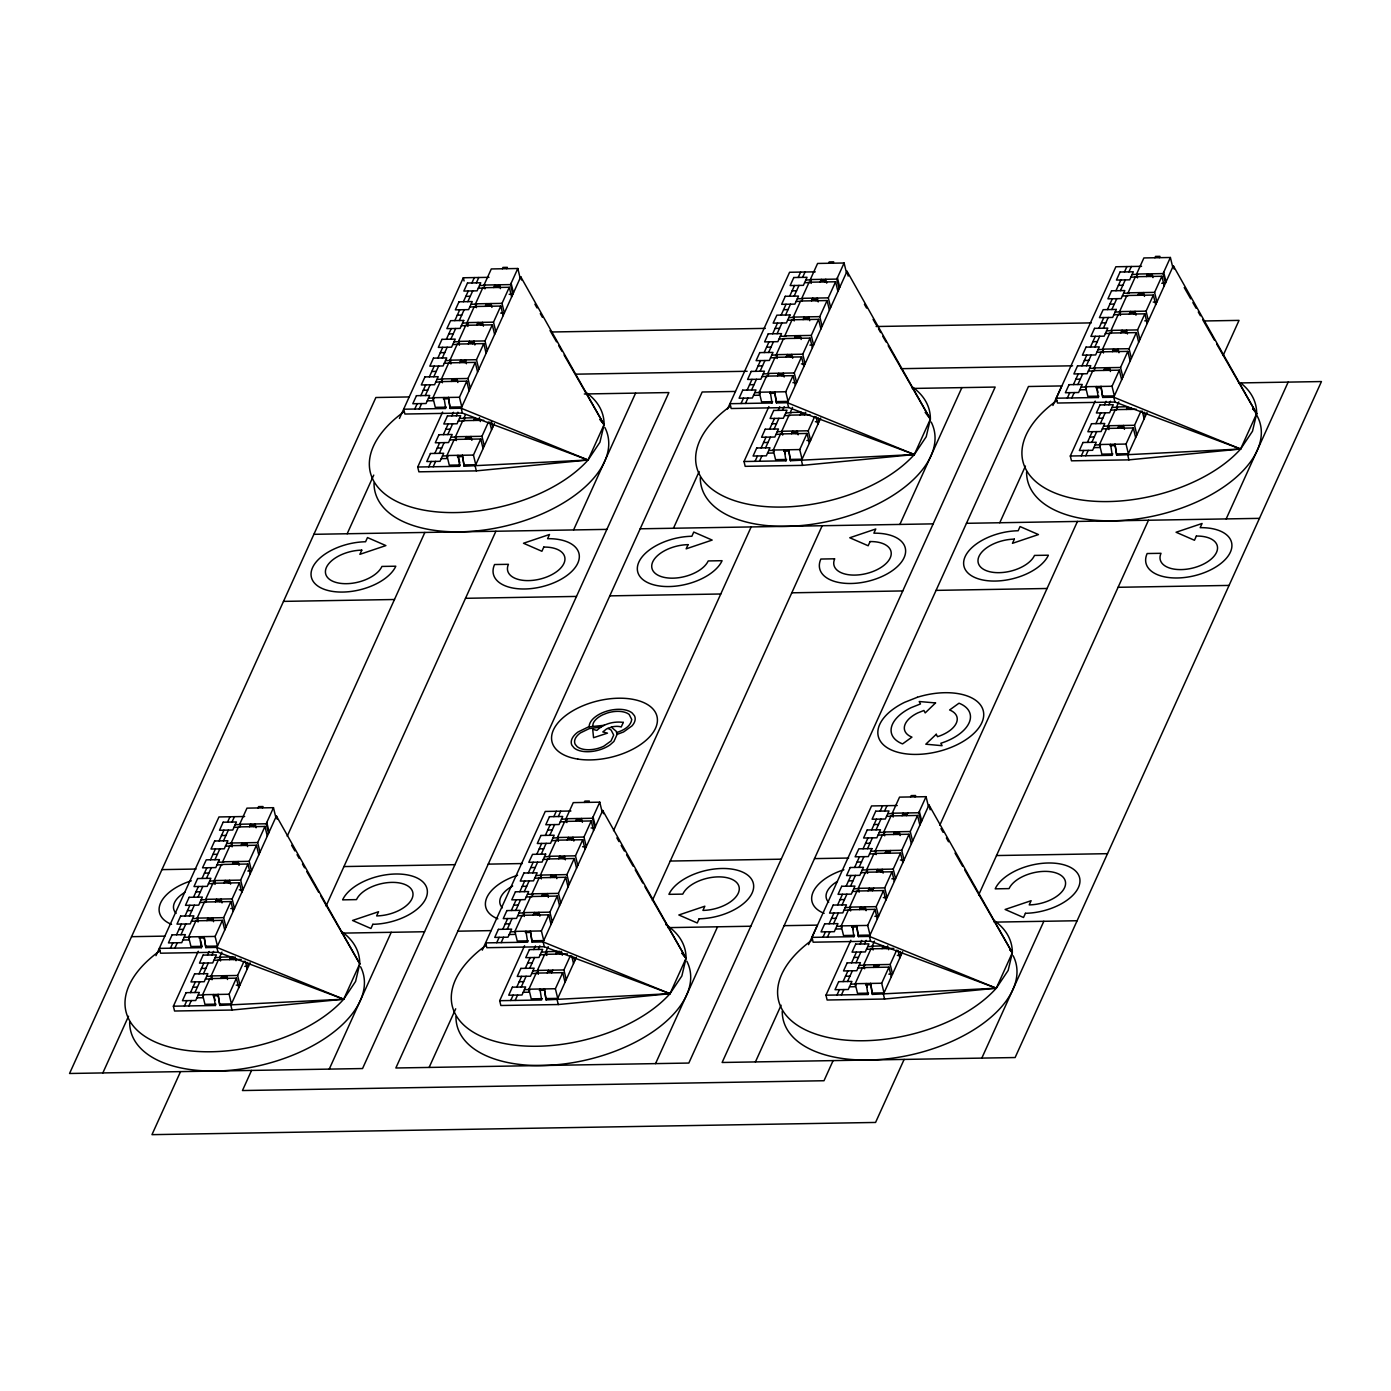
<?xml version="1.0" encoding="UTF-8"?>
<svg xmlns="http://www.w3.org/2000/svg" width="1391" height="1391" viewBox="0 0 1391 1391"><rect width="100%" height="100%" fill="white"/><g stroke="black" fill="none" stroke-linecap="round" stroke-linejoin="round"><path stroke-width="1.5" d="M341.178 931.257A119.748 64.16 -13.6 0 1 359.747 963.807L343.699 999.207L218.022 952.244L216.857 947.41L276.409 815.978L359.747 963.807L355.592 981.437L343.699 999.207A119.748 64.16 -13.6 0 1 170.415 1047.284A119.748 64.16 -13.6 0 1 159.843 950.801M585.524 392.071A119.748 64.16 -13.6 0 1 604.094 424.62L588.045 460.021L462.351 413.057L461.186 408.241L520.756 276.792L604.094 424.62L599.921 442.268L588.045 460.021A119.748 64.16 -13.6 0 1 414.761 508.098A119.748 64.16 -13.6 0 1 404.19 411.614M592.636 725.928L593.314 723.059A19.961 10.693 -13.6 0 1 602.494 714.904L607.224 713.027A19.961 10.693 -13.6 0 1 629.167 714.452L631.74 719.477C630.662 726.798 622.907 730.501 616.596 732.588M644.955 886.797L686.041 958.295L669.993 993.696L544.298 946.732L543.133 941.916L602.703 810.466L686.041 958.295L681.868 975.943L669.993 993.696A119.748 64.16 -13.6 0 1 496.709 1041.772A119.748 64.16 -13.6 0 1 486.137 945.289M993.765 920.233A119.748 64.16 -13.6 0 1 1012.318 952.783L996.286 988.201L870.592 941.22L869.427 936.404L928.997 804.972L1012.318 952.783L1008.162 970.431L996.286 988.201A119.748 64.16 -13.6 0 1 823.003 1036.26A119.748 64.16 -13.6 0 1 812.414 939.794M1241.259 383.447A119.748 64.16 -13.6 0 1 1256.664 413.614L1252.491 431.245L1240.616 449.015A119.748 64.16 -13.6 0 1 1067.332 497.091A119.748 64.16 -13.6 0 1 1056.76 400.608M102.847 1072.93L128.528 1016.247M155.983 955.669L218.961 816.952L244.625 816.517M347.176 533.744L373.744 475.113M399.443 418.448L463.307 277.765L488.971 277.331M170.432 948.21L172.867 942.837M176.518 934.787L181.369 924.059M185.02 916.008L189.889 905.28M193.523 897.23L198.391 886.502M202.043 878.451L206.894 867.741M210.51 859.777L215.414 848.945M219.065 840.894L223.916 830.166M227.568 822.133L230.002 816.76M414.779 409.024L417.196 403.651M420.847 395.618L425.716 384.872M429.367 376.839L434.218 366.111M437.869 358.061L442.738 347.333M446.372 339.282L451.223 328.572M454.84 320.608L459.743 309.776M463.394 301.725L468.263 290.997M471.897 282.947L474.331 277.574M174.866 948.123L177.3 942.768M180.952 934.717L185.82 923.989M189.454 915.939L194.323 905.211M197.974 897.16L202.825 886.432M206.477 878.382L211.328 867.671M214.944 859.708L219.848 848.875M223.499 840.825L228.367 830.097M232.001 822.046L234.436 816.691M419.213 408.954L421.647 403.581M425.281 395.531L430.149 384.803M433.801 376.752L438.652 366.024M442.303 357.974L447.172 347.246M450.823 339.195L455.674 328.502M459.273 320.521L464.194 309.689M467.828 301.656L472.697 290.928M476.348 282.877L478.782 277.505M200.582 940.559L201.991 946.332L190.95 946.523L188.62 936.891L195.922 920.79L222.421 920.355L224.751 929.988M198.061 921.972L197.139 918.112L204.425 902.011L230.923 901.577L233.253 911.209M215.083 884.415L214.144 880.555L221.447 864.454L247.946 864.02L250.276 873.652M232.106 846.858L231.167 842.998L238.47 826.915L264.968 826.463L267.298 836.095M446.32 407.163L435.296 407.354L432.966 397.704L440.251 381.621L466.75 381.169L469.08 390.801M442.408 382.786L441.469 378.926L448.754 362.842L475.27 362.39L477.6 372.023M450.91 364.007L449.971 360.165L457.274 344.064L483.772 343.612L486.102 353.244M459.413 345.229L458.491 341.386L465.776 325.285L492.292 324.833L494.622 334.466M467.932 326.45L466.993 322.608L474.296 306.507L500.795 306.055L503.125 315.687M476.435 307.672L475.513 303.829L482.799 287.728L509.297 287.276L511.627 296.909M484.955 288.893L484.016 285.051L491.301 268.95L517.817 268.498L520.147 278.148M239.513 827.245L240.73 824.567L235.201 824.654M441.312 381.951L442.529 379.274L436.983 379.36M218.022 952.244L160.574 953.2L159.409 948.384L201.382 947.671L199.661 936.699M206.946 920.616L208.163 917.921M215.466 901.837L216.666 899.142M223.968 883.059L225.186 880.364M232.471 864.28L233.688 861.585M240.991 845.502L242.208 842.824M249.493 826.723L250.71 824.046M257.996 807.945L258.604 806.606L263.055 806.537L262.447 807.875M462.351 413.057L404.903 414.031L403.738 409.215L445.711 408.502L443.99 397.53M451.293 381.43L452.51 378.752M459.795 362.651L461.012 359.973M468.298 343.873L469.515 341.195M476.817 325.094L478.035 322.416M485.32 306.316L486.537 303.638M493.84 287.537L495.04 284.859M502.342 268.759L502.951 267.42L507.385 267.35L506.776 268.689M205.816 947.601L204.094 936.63L205.816 947.601L216.857 947.41L343.699 999.207L232.001 1010.04L174.553 1011.014L173.388 1006.197L198.287 951.27M211.38 920.529L212.597 917.851L213.536 921.711M219.9 901.751L221.117 899.073L222.038 902.933M228.402 882.972L229.619 880.294L230.558 884.154M236.922 864.194L238.139 861.516L239.061 865.376M245.425 845.432L246.642 842.737L247.581 846.597M253.927 826.654L255.144 823.959L256.083 827.819M450.162 408.432L448.424 397.443L450.162 408.432L461.186 408.241L588.045 460.021L476.331 470.871L418.882 471.827L417.717 467.011L442.616 412.084M455.726 381.36L456.944 378.665L457.865 382.525M464.229 362.582L465.446 359.904L466.385 363.746M472.749 343.803L473.966 341.125L474.887 344.968M481.251 325.025L482.468 322.347L483.407 326.19M489.754 306.246L490.971 303.568L491.91 307.411M498.274 287.468L499.491 284.79L500.412 288.632M201.382 947.671L201.991 946.332M206.424 946.263L217.465 946.071L215.118 936.439L222.421 920.355M225.968 927.293L223.638 917.66L230.923 901.577M232.141 898.882L239.443 882.798L212.927 883.233L205.642 899.334L232.141 898.882L234.47 908.514L230.802 908.584M239.304 889.805L242.99 889.753L240.66 880.103L247.946 864.02M249.163 861.325L256.466 845.241L229.95 845.693L222.664 861.777L249.163 861.325L251.493 870.975L247.824 871.027M259.995 852.196L257.665 842.563L264.968 826.463M266.185 823.785L273.471 807.684L246.972 808.136L239.669 824.22L266.185 823.785L268.515 833.418M450.754 407.094L461.795 406.902L459.465 397.27L466.75 381.169M470.297 388.124L467.967 378.491L475.27 362.39M478.817 369.345L476.487 359.713L483.772 343.612M487.319 350.567L484.99 340.934L492.292 324.833M495.839 331.788L493.509 322.156L500.795 306.055M500.656 313.079L504.342 313.01L502.012 303.377L509.297 287.276M509.176 294.301L512.844 294.231L510.514 284.599L517.817 268.498M184.412 1006.006L186.846 1000.651M190.497 992.6L195.366 981.872M199 973.822L203.868 963.094M207.52 955.043L209.137 951.461M428.758 466.837L431.193 461.464M434.827 453.414L439.695 442.686M443.346 434.635L448.215 423.907M451.849 415.857L453.466 412.292M188.863 1005.936L191.297 1000.564M194.931 992.531L199.8 981.785M203.451 973.752L208.302 963.024M211.954 954.974L213.571 951.392M433.192 466.75L435.626 461.395M439.278 453.344L444.129 442.616M447.78 434.566L452.649 423.838M456.3 415.787L457.917 412.205M173.388 1006.197L215.362 1005.484L215.97 1004.146L204.946 1004.337L202.599 994.704L209.902 978.603L236.4 978.151L238.73 987.784M212.041 979.768L211.119 975.926L218.404 959.825L241.234 959.442M220.56 960.99L219.622 957.147L221.899 952.122M460.317 464.977L449.276 465.15L446.946 455.518L454.231 439.417L480.747 438.982L483.077 448.615M456.387 440.599L455.448 436.739L462.751 420.656L483.738 420.291M465.481 414.605L463.968 417.961L474.992 417.787L473.775 420.465M215.362 1005.484L213.64 994.513M220.926 978.412L222.143 975.734M229.445 959.634L230.663 956.956M417.717 467.011L459.708 466.315L457.969 455.326L459.847 463.047M465.272 439.243L466.489 436.565M180.534 1071.626L151.967 1134.656L875.565 1122.45L904.133 1059.42M287.224 836.2L424.864 532.44M219.795 1005.415L218.074 994.443L219.795 1005.415L343.699 999.207M225.377 978.342L226.594 975.665L227.515 979.507M233.879 959.564L234.488 958.225L230.054 958.295M464.142 466.228L462.421 455.257L464.142 466.228L588.045 460.021M469.706 439.156L470.923 436.478L471.862 440.338M478.226 420.395L479.443 417.7L480.364 421.56M220.404 1004.076L231.445 1003.885L229.115 994.252L236.4 978.151M236.279 985.176L239.947 985.106L237.618 975.474L244.103 961.164M464.75 464.89L475.774 464.716L473.444 455.066L480.747 438.982M484.294 445.937L481.964 436.305L488.45 421.995M250.084 962.763L230.836 1005.224L232.001 1010.04M494.414 423.577L475.166 466.055L476.331 470.871M251.562 1070.427L242.451 1090.544L823.994 1080.737L833.105 1060.62M326.068 906.01L495.892 531.24M329.25 1069.105L391.236 932.3M573.579 529.936L635.583 393.131M429.124 1067.419L455.709 1008.788M482.277 950.157L545.255 811.44L570.919 811.005M673.47 528.25L699.151 471.566M727.493 409.024L789.584 272.271L815.265 271.836M496.726 942.698L499.16 937.325M502.794 929.292L507.663 918.547M511.314 910.514L516.165 899.786M519.817 891.735L524.685 881.007M528.319 872.957L533.188 862.246M536.787 854.283L541.69 843.45M545.342 835.4L550.21 824.672M553.861 816.621L556.278 811.249M741.055 403.512L743.49 398.156M747.141 390.106L751.992 379.378M755.643 371.327L760.512 360.599M764.163 352.549L769.014 341.821M772.666 333.77L777.517 323.06M781.133 315.096L786.037 304.264M789.688 296.213L794.539 285.485M798.191 277.435L800.625 272.08M501.16 942.629L503.594 937.256M507.246 929.205L512.097 918.477M515.748 910.427L520.617 899.699M524.251 891.648L529.119 880.92M532.77 872.87L537.621 862.159M541.238 854.196L546.141 843.363M549.793 835.33L554.644 824.585M558.295 816.552L560.729 811.179M745.489 403.442L747.923 398.087M751.575 390.036L756.443 379.308M760.077 371.258L764.946 360.53M768.597 352.479L773.448 341.751M777.1 333.701L781.951 322.99M785.567 315.027L790.471 304.194M794.122 296.144L798.99 285.416M802.624 277.365L805.059 272.01M528.267 940.838L517.243 941.012L514.913 931.379L522.199 915.295L548.715 914.843L551.045 924.476M524.355 916.46L523.416 912.6L530.719 896.517L557.217 896.065L559.547 905.697M541.377 878.903L540.438 875.061L547.724 858.96L574.24 858.508L576.57 868.14M558.382 841.346L557.461 837.504L564.746 821.403L591.262 820.951L593.592 830.583M566.902 822.568L565.963 818.725L573.266 802.624L599.764 802.172L602.094 811.822M788.645 407.546L787.48 402.729L847.032 271.297L930.37 419.126L926.215 436.757L914.322 454.527L788.645 407.546L731.197 408.519L730.032 403.703L772.005 402.99L772.614 401.651L761.572 401.843L759.243 392.21L766.545 376.109L793.044 375.657L795.374 385.307M777.204 358.513L776.265 354.653L783.55 338.552L810.066 338.117L812.396 347.75M794.209 320.956L793.287 317.096L800.573 300.995L827.089 300.56L829.419 310.193M811.231 283.399L810.31 279.539L817.595 263.455L844.094 263.003L846.423 272.636M801.633 301.343L802.85 298.665L797.321 298.752M544.298 946.732L486.85 947.706L485.685 942.889L527.658 942.176L525.937 931.205M533.24 915.104L534.457 912.426M541.742 896.326L542.959 893.648M550.262 877.547L551.462 874.869M558.765 858.769L559.982 856.091M567.267 839.99L568.484 837.312M575.787 821.212L577.004 818.534M584.29 802.433L584.898 801.094L589.332 801.025L588.723 802.364M772.005 402.99L770.284 392.019M777.569 375.918L778.786 373.24M786.089 357.157L787.306 354.462M794.591 338.378L795.808 335.683M803.094 319.6L804.311 316.905M811.614 300.821L812.831 298.126M820.116 282.043L821.333 279.365M828.636 263.264L829.245 261.925L833.678 261.838L833.07 263.195M532.11 942.107L530.388 931.118L532.11 942.107L543.133 941.916L669.993 993.696L558.295 1004.545L500.847 1005.502L499.682 1000.685L524.563 945.758M537.674 915.035L538.891 912.34L539.83 916.2M546.176 896.256L547.393 893.561L548.332 897.421M554.696 877.478L555.913 874.8L556.835 878.643M563.199 858.699L564.416 856.021L565.355 859.864M571.718 839.921L572.936 837.243L573.857 841.086M580.221 821.142L581.438 818.464L582.377 822.307M776.439 402.921L774.717 391.949L776.439 402.921L787.48 402.729L914.322 454.527L930.37 419.126A119.748 64.16 -13.6 0 0 911.8 386.559M782.02 375.848L783.22 373.171L784.159 377.031M790.523 357.07L791.74 354.392L792.661 358.252M799.025 338.291L800.242 335.614L801.181 339.474M807.545 319.513L808.762 316.835L809.684 320.695M816.048 300.734L817.265 298.057L818.204 301.917M824.55 281.956L825.767 279.278L826.706 283.138M730.466 406.12A119.748 64.16 -13.6 0 0 741.055 502.586A119.748 64.16 -13.6 0 0 914.322 454.527L802.624 465.359L745.176 466.333L744.011 461.516L768.91 406.589M532.718 940.751L543.742 940.577L541.412 930.944L548.715 914.843M552.262 921.798L549.914 912.166L557.217 896.065M558.434 893.387L565.72 877.286L539.221 877.738L531.936 893.822L558.434 893.387L560.764 903.02M569.267 884.241L566.937 874.609L574.24 858.508M575.457 855.83L582.742 839.729L556.244 840.181L548.941 856.282L575.457 855.83L577.787 865.463M582.62 846.754L586.289 846.684L583.959 837.052L591.262 820.951M591.123 827.975L594.792 827.906L592.462 818.273L599.764 802.172M777.047 401.582L788.088 401.39L785.759 391.758L793.044 375.657M794.261 372.979L801.546 356.896L775.048 357.331L767.762 373.431L794.261 372.979L796.591 382.612L792.922 382.681M801.425 363.903L805.093 363.833L802.763 354.201L810.066 338.117M811.283 335.422L818.569 319.339L792.07 319.774L784.767 335.874L811.283 335.422L813.613 345.055L809.927 345.124M822.116 326.294L819.786 316.644L827.089 300.56M828.306 297.865L835.591 281.782L809.093 282.217L801.79 298.317L828.306 297.865L830.636 307.515M839.138 288.737L836.808 279.104L844.094 263.003M510.706 1000.512L513.14 995.139M516.791 987.088L521.642 976.36M525.294 968.31L530.162 957.582M533.796 949.531L535.431 945.967M755.052 461.325L757.469 455.97M761.12 447.919L765.989 437.191M769.623 429.141L774.491 418.413M778.143 410.362L779.76 406.781M515.139 1000.425L517.574 995.069M521.225 987.019L526.094 976.291M529.728 968.24L534.596 957.512M538.247 949.462L539.864 945.88M759.486 461.256L761.92 455.883M765.554 447.832L770.423 437.104M774.074 429.071L778.925 418.326M782.577 410.293L784.194 406.711M542.264 998.651L531.223 998.825L528.893 989.192L536.196 973.091L562.694 972.657L565.024 982.289M538.334 974.274L537.395 970.414L544.698 954.33L567.528 953.93M546.837 955.495L545.915 951.635L548.193 946.61M744.011 461.516L785.985 460.804L786.593 459.465L775.569 459.656L773.24 450.023L780.525 433.922L807.023 433.47L809.353 443.103M782.681 435.087L781.742 431.245L789.027 415.144L810.031 414.796M792.522 407.424L790.244 412.466L801.286 412.275L800.068 414.953M499.682 1000.685L541.655 999.99L539.934 989.001M547.219 972.918L548.437 970.222M555.722 954.139L556.939 951.461M785.985 460.804L784.263 449.832L785.202 453.692M791.566 433.731L792.766 431.054M613.501 830.688L751.157 526.946M546.089 999.903L544.368 988.931L546.089 999.903L669.993 993.696M551.653 972.831L552.87 970.153M560.173 954.07L560.782 952.713L556.33 952.8M790.418 460.734L788.697 449.762L790.418 460.734L914.322 454.527M796 433.662L797.217 430.984L798.138 434.827M804.502 414.883L805.719 412.205M546.698 998.564L557.721 998.39L555.392 988.74L562.694 972.657M566.241 979.612L563.911 969.962L570.397 955.669M791.027 459.395L802.068 459.204L799.738 449.571L807.023 433.47M806.902 440.495L810.57 440.425L808.241 430.793L814.726 416.483M576.361 957.251L557.13 999.729L558.295 1004.545M820.707 418.065L801.459 460.543L802.624 465.359M652.362 900.499L822.185 525.746M655.544 1063.611L717.53 926.806M899.873 524.424L961.877 387.62M755.417 1061.924L781.099 1005.241M808.554 944.663L817.421 925.119L784.124 925.676M999.764 522.738L1025.445 466.072M1052.9 405.476L1061.75 385.933L1028.453 386.507L722.12 1062.481L1015.117 1057.543L1321.45 381.551L1238.529 382.96M870.592 941.22L813.144 942.194L811.979 937.378L871.548 805.945L897.212 805.511M1114.921 402.051L1113.756 397.235L1173.326 265.785L1256.664 413.614L1240.616 449.015L1114.921 402.051L1057.473 403.025L1056.308 398.209L1115.878 266.759L1141.542 266.324M823.003 937.186L825.437 931.831M829.088 923.78L833.957 913.052M837.591 905.002L842.459 894.274M846.111 886.223L850.962 875.495M854.613 867.445L859.464 856.734M863.081 848.771L867.984 837.938M871.635 829.888L876.486 819.16M880.138 811.109L882.572 805.754M1067.349 398.017L1069.783 392.645M1073.417 384.594L1078.286 373.866M1081.937 365.833L1086.788 355.088M1090.44 347.055L1095.308 336.309M1098.96 328.276L1103.811 317.565M1107.41 309.584L1112.331 298.769M1115.965 290.719L1120.833 279.991M1124.484 271.94L1126.919 266.568M827.454 937.117L829.871 931.761M833.522 923.711L838.39 912.983M842.042 904.932L846.893 894.204M850.544 886.154L855.413 875.426M859.047 867.375L863.898 856.665M867.515 848.701L872.418 837.869M876.069 829.818L880.938 819.09M884.589 811.04L887.006 805.685M1071.783 397.948L1074.217 392.575M1077.869 384.525L1082.72 373.796M1086.371 365.746L1091.24 355.018M1094.873 346.968L1099.742 336.239M1103.393 328.189L1108.244 317.478M1111.861 309.515L1116.764 298.682M1120.416 290.632L1125.267 279.904M1128.918 271.871L1131.352 266.498M811.979 937.378L853.952 936.665L854.561 935.326L843.52 935.517L841.19 925.884L848.493 909.784L874.991 909.331L877.321 918.982M850.631 910.966L849.71 907.106L856.995 891.005L883.511 890.553L885.841 900.203M859.151 892.187L858.212 888.327L865.515 872.227L892.014 871.792L894.343 881.425M867.654 873.409L866.732 869.549L874.017 853.448L900.516 853.013L902.846 862.646M876.174 854.63L875.235 850.77L882.52 834.67L909.036 834.235L911.366 843.868M884.676 835.852L883.737 831.992L891.04 815.891L917.538 815.456L919.868 825.089M893.178 817.073L892.257 813.213L899.542 797.13L926.058 796.678L928.388 806.311M1056.308 398.209L1098.281 397.496L1098.89 396.157L1087.866 396.331L1085.536 386.698L1092.822 370.615L1119.338 370.162L1121.668 379.795M1103.48 353.001L1102.559 349.141L1109.844 333.058L1136.343 332.605L1138.673 342.238M1120.503 315.444L1119.564 311.601L1126.866 295.501L1153.365 295.048L1155.695 304.681M1137.525 277.887L1136.586 274.044L1143.889 257.944L1170.387 257.491L1172.717 267.124M853.952 936.665L852.231 925.693L853.152 929.553M859.516 909.592L860.733 906.915M868.036 890.831L869.253 888.136M876.539 872.053L877.756 869.358M885.059 853.274L886.258 850.579M893.561 834.496L894.778 831.801M902.063 815.717L903.281 813.022M910.583 796.939L911.192 795.6L915.626 795.513L915.017 796.869M1098.281 397.496L1096.56 386.524L1097.968 392.297M1103.863 370.423L1105.08 367.746M1112.365 351.645L1113.582 348.967M1120.885 332.866L1122.102 330.189M1129.388 314.088L1130.605 311.41M1137.89 295.309L1139.107 292.632M1146.41 276.531L1147.627 273.853M1154.913 257.752L1155.521 256.413L1159.955 256.344L1159.346 257.683M858.386 936.595L856.665 925.624L858.386 936.595L869.427 936.404L996.286 988.201L884.572 999.034L827.123 1000.007L825.958 995.191L850.857 940.264M863.967 909.523L865.185 906.845L866.106 910.705M872.47 890.744L873.687 888.067M880.972 871.966L882.19 869.288L883.129 873.148M889.492 853.187L890.709 850.51M897.995 834.409L899.212 831.731L900.151 835.591M906.515 815.63L907.732 812.953M1102.733 397.426L1101.011 386.437L1102.733 397.426L1113.756 397.235L1240.616 449.015L1128.918 459.865L1071.47 460.821L1070.305 456.005L1095.186 401.077M1108.297 370.354L1109.514 367.659L1110.453 371.519M1116.817 351.575L1118.016 348.88L1118.955 352.74M1125.319 332.797L1126.536 330.102L1127.458 333.962M1133.821 314.018L1135.039 311.341L1135.978 315.183M1142.341 295.24L1143.558 292.562L1144.48 296.405M1150.844 276.461L1152.061 273.784L1153 277.626M858.995 935.256L870.036 935.065L867.706 925.432L874.991 909.331M874.869 916.356L878.538 916.286L876.208 906.654L883.511 890.553M883.372 897.578L887.058 897.508L884.711 887.875L892.014 871.792M891.874 878.799L895.561 878.729L893.231 869.097L900.516 853.013M900.394 860.021L904.063 859.951L901.733 850.318L909.036 834.235M912.583 841.19L910.253 831.54L917.538 815.456M921.085 822.411L918.755 812.761L926.058 796.678M1103.341 396.07L1114.365 395.896L1112.035 386.263L1119.338 370.162M1120.555 367.485L1127.84 351.384L1101.342 351.836L1094.039 367.919L1120.555 367.485L1122.885 377.117M1131.387 358.339L1129.057 348.706L1136.343 332.605M1137.56 329.928L1144.863 313.827L1118.347 314.279L1111.061 330.363L1137.56 329.928L1139.89 339.56M1144.723 320.852L1148.41 320.782L1146.08 311.149L1153.365 295.048M1154.582 292.371L1161.885 276.27L1135.369 276.722L1128.084 292.823L1154.582 292.371L1156.912 302.003L1153.243 302.073M1161.746 283.295L1165.432 283.225L1163.102 273.592L1170.387 257.491M836.999 995L839.416 989.644M843.068 981.594L847.936 970.866M851.588 962.815L856.439 952.087M860.09 944.037L861.707 940.455M1081.329 455.831L1083.763 450.458M1087.414 442.408L1092.265 431.679M1095.917 423.629L1100.785 412.901M1104.419 404.851L1106.054 401.286M841.433 994.93L843.868 989.557M847.519 981.507L852.37 970.779M856.021 962.746L860.89 952M864.524 943.967L866.158 940.386M1085.762 455.744L1088.197 450.388M1091.848 442.338L1096.717 431.61M1100.351 423.56L1105.219 412.831M1108.87 404.781L1110.487 401.199M825.958 995.191L867.932 994.478L868.54 993.139L857.517 993.33L855.187 983.698L862.472 967.597L888.988 967.145L891.318 976.778M864.628 968.762L863.689 964.919L870.992 948.818L893.804 948.436M873.131 949.983L872.192 946.141L874.487 941.098M1112.887 453.953L1101.846 454.144L1099.516 444.511L1106.819 428.411L1133.317 427.976L1135.647 437.609M1108.957 429.593L1108.036 425.733L1115.321 409.632L1136.308 409.284M1118.816 401.929L1116.538 406.954L1127.562 406.763L1126.362 409.458M867.932 994.478L866.21 983.507L867.149 987.367M873.513 967.406L874.73 964.728M882.016 948.627L883.233 945.95L872.192 946.141M1070.305 456.005L1112.278 455.309L1110.557 444.32M1117.842 428.237L1119.06 425.542M939.794 825.193L1077.451 521.434M872.383 994.409L870.662 983.437L872.383 994.409L996.286 988.201M877.947 967.336L879.164 964.658M886.45 948.558L887.058 947.219L882.624 947.288M1116.712 455.222L1114.991 444.251L1116.712 455.222L1240.616 449.015M1122.276 428.15L1123.493 425.472L1124.432 429.332M1130.796 409.371L1131.405 408.032L1126.971 408.119M872.992 993.07L884.015 992.878L881.685 983.246L888.988 967.145M888.849 974.169L892.518 974.1L890.188 964.467L896.673 950.157M1117.321 453.883L1128.362 453.692L1126.032 444.059L1133.317 427.976M1136.864 434.914L1134.534 425.281L1141.02 410.988M902.655 951.74L883.407 994.217L884.572 999.034M1147.001 412.571L1127.753 455.048L1128.918 459.865M978.638 894.987L1148.479 520.234M1223.124 355.505L1239.033 320.382L1204.276 320.973M981.82 1058.099L1043.824 921.294M1226.167 518.93L1288.153 382.125M617.03 734.396L623.568 731.962L632.053 725.841A23.473 12.589 -13.6 0 0 634.435 715.704L632.175 712.992A23.456 12.571 -13.6 0 0 606.389 711.288A23.473 12.589 -13.6 0 0 589.158 726.571L589.21 726.763M484.016 285.051L510.514 284.599M810.31 279.539L836.808 279.104M1136.586 274.044L1163.102 273.592M479.53 285.485L485.059 285.381M805.824 279.974L811.353 279.887L810.136 282.564L804.607 282.651M1132.118 274.479L1137.647 274.375M494.448 286.198L498.882 286.129M820.725 280.704L825.159 280.617M1147.019 275.192L1151.452 275.122M478.313 288.163L483.859 288.076M1130.9 277.157L1136.43 277.052M465.829 296.353L470.262 296.283M792.122 290.858L796.556 290.771M1118.399 285.346L1122.833 285.277M475.513 303.829L502.012 303.377M471.027 304.264L476.557 304.16L475.339 306.855L469.81 306.942M1123.598 293.24L1129.127 293.153M485.928 304.977L490.362 304.907M812.222 299.482L816.656 299.395M1138.499 293.97L1142.95 293.901M796.104 301.43L799.79 301.378M1122.381 295.935L1127.91 295.831M457.291 315.183L461.742 315.114M783.585 309.689L788.019 309.602M1109.862 304.177L1114.313 304.107M466.993 322.608L493.509 322.156M793.287 317.096L819.786 316.644M1119.564 311.601L1146.08 311.149M462.542 323.042L468.054 322.938L466.837 325.616L461.325 325.72M788.836 317.531L794.331 317.444L793.113 320.121L787.619 320.208M1115.13 312.019L1120.624 311.932L1119.407 314.609L1113.913 314.714M477.426 323.755L481.86 323.686M803.702 318.261L808.154 318.174M1129.996 312.749L1134.43 312.679M448.806 333.91L453.24 333.84M552.366 331.98L765.328 328.38M775.1 328.415L779.534 328.328M876.139 326.52L1091.274 322.886M1101.376 322.903L1105.828 322.834M458.491 341.386L484.99 340.934M454.005 341.803L459.534 341.717L458.317 344.394L452.788 344.499M780.299 336.309L785.828 336.222M1106.575 330.797L1112.122 330.71L1110.905 333.388L1105.358 333.492M468.906 342.534L473.357 342.464M795.2 337.022L799.634 336.952M1121.494 331.527L1125.928 331.458M779.082 338.987L784.611 338.9M440.304 352.688L444.737 352.619M766.58 347.194L771.031 347.107M1092.874 341.682L1097.308 341.612M449.971 360.165L476.487 359.713M776.265 354.653L802.763 354.201M1102.559 349.141L1129.057 348.706M445.503 360.582L451.032 360.495L449.815 363.173L444.285 363.277M771.779 355.088L777.326 354.983M1098.073 349.576L1103.602 349.489L1102.385 352.166L1096.856 352.271M460.404 361.312L464.837 361.243M786.697 355.8L791.131 355.731M1112.974 350.306L1117.408 350.236M770.562 357.765L776.108 357.678M431.784 371.467L436.235 371.397M758.078 365.972L762.511 365.885M1084.371 360.46L1088.805 360.391M575.683 374.179L747.123 371.275M901.177 368.685L1072.6 365.798M441.469 378.926L467.967 378.491M763.276 373.866L768.806 373.762L767.589 376.457L762.059 376.544M1089.57 368.354L1095.1 368.267L1093.882 370.945L1088.353 371.032M451.901 380.091L456.335 380.021M778.178 374.579L782.611 374.509M1104.471 369.084L1108.905 368.998M435.766 382.056L439.469 381.986M423.281 390.245L427.715 390.175M749.575 384.733L754.009 384.664M1075.852 379.239L1080.285 379.169M409.18 396.939L375.883 397.513L69.55 1073.487L362.547 1068.549L668.88 392.558L584.324 393.983M735.456 391.445L702.177 392.001L395.844 1067.992L688.823 1063.054L995.156 387.063L912.27 388.454M432.966 397.704L459.465 397.27M759.243 392.21L785.759 391.758M1085.536 386.698L1112.035 386.263M428.48 398.139L434.009 398.052L432.792 400.73L427.263 400.834M754.774 392.645L760.303 392.54L759.086 395.235L753.557 395.322M1081.05 387.133L1086.58 387.046L1085.363 389.723L1079.833 389.81M443.381 398.869L447.815 398.8M769.675 393.357L774.109 393.288M1095.952 387.863L1100.403 387.776M459.482 418.395L465.011 418.308L463.794 420.986L458.265 421.073M785.776 412.901L791.305 412.797M1112.052 407.389L1117.582 407.302L1116.382 409.98L1110.835 410.067M474.383 419.126L478.834 419.039M800.677 413.614L805.111 413.544M784.559 415.579L790.088 415.492M815.404 421.716L819.09 421.647L818.151 417.787M445.781 429.28L450.215 429.21M772.057 423.768L776.508 423.699M1098.351 418.274L1102.785 418.187M455.448 436.739L481.964 436.305M781.742 431.245L808.241 430.793M1108.036 425.733L1134.534 425.281M450.98 437.174L456.509 437.087L455.292 439.765L449.762 439.852M777.256 431.679L782.803 431.575M1103.55 426.168L1109.079 426.081L1107.862 428.758L1102.333 428.845M465.881 437.904L470.314 437.817M792.175 432.392L796.608 432.323M1118.451 426.898L1122.885 426.811M776.039 434.357L781.586 434.253M437.261 448.058L441.712 447.972M763.555 442.547L767.988 442.477M1089.848 437.052L1094.282 436.965M446.946 455.518L473.444 455.066M773.24 450.023L799.738 449.571M1099.516 444.511L1126.032 444.059M442.46 455.952L448.006 455.865L446.789 458.543L441.243 458.63M768.754 450.441L774.283 450.354L773.066 453.031L767.536 453.136M1095.047 444.946L1100.577 444.859L1099.359 447.537L1093.83 447.624M457.378 456.683L461.812 456.596M783.655 451.171L788.088 451.101M1109.948 445.659L1114.382 445.589M313.879 534.318L606.876 529.38M640.173 528.806L933.17 523.868M966.467 523.312L1259.446 518.356M283.503 601.381L394.488 599.504M465.516 598.304L576.483 596.426M609.78 595.87L720.764 593.992M791.792 592.809L902.776 590.932M936.073 590.375L1047.058 588.497M1118.086 587.298L1229.07 585.42M565.963 818.725L592.462 818.273M892.257 813.213L918.755 812.761M561.477 819.16L567.024 819.056L565.807 821.751L560.277 821.838M887.771 813.648L893.3 813.561L892.083 816.239L886.554 816.326M250.102 825.385L254.536 825.298M576.396 819.873L580.829 819.803M902.672 814.378L907.123 814.291M233.984 827.332L237.67 827.28M221.482 835.539L225.933 835.469M547.776 830.027L552.21 829.958M874.07 824.533L878.503 824.446M231.167 842.998L257.665 842.563M557.461 837.504L583.959 837.052M883.737 831.992L910.253 831.54M226.681 843.433L232.227 843.346L231.01 846.024L225.481 846.111M552.975 837.938L558.504 837.834L557.287 840.512L551.758 840.616M879.268 832.427L884.798 832.34L883.581 835.017L878.051 835.104M241.599 844.163L246.033 844.076M567.876 838.651L572.327 838.582M894.17 833.157L898.603 833.07M212.962 854.37L217.396 854.283M539.239 848.858L543.69 848.788M865.532 843.363L869.966 843.276M875.235 850.77L901.733 850.318M218.213 862.211L223.708 862.124M544.507 856.7L550.001 856.613L548.784 859.29L543.29 859.395M870.783 851.205L876.278 851.118M233.079 862.942L237.531 862.855M559.373 857.43L563.807 857.36M885.65 851.918L890.101 851.848M216.996 864.889L222.49 864.802M869.566 853.883L875.078 853.796M161.93 869.618L196.079 869.045M343.942 866.558L454.927 864.68M488.224 864.124L522.373 863.55M670.236 861.046L781.22 859.186M814.517 858.612L848.666 858.038M996.512 855.552L1107.497 853.674M204.477 873.096L208.911 873.009M530.753 867.584L535.205 867.515M857.047 862.09L861.481 862.003M214.144 880.555L240.66 880.103M540.438 875.061L566.937 874.609M866.732 869.549L893.231 869.097M209.676 880.99L215.205 880.903L213.988 883.581L208.459 883.668M535.952 875.478L541.482 875.391L540.282 878.069L534.735 878.173M862.246 869.984L867.775 869.897M224.577 881.72L229.011 881.633M550.853 876.208L555.305 876.139M877.147 870.696L881.581 870.627M861.029 872.661L866.558 872.574M195.957 891.874L200.408 891.787M522.251 886.363L526.685 886.293M848.527 880.868L852.979 880.781M858.212 888.327L884.711 887.875M201.156 899.768L206.685 899.681L205.485 902.359L199.939 902.446M527.45 894.257L532.979 894.17L531.762 896.847L526.233 896.952M853.726 888.762L859.273 888.658M216.057 900.481L220.508 900.412M542.351 894.987L546.785 894.917M868.645 889.475L873.079 889.405M852.527 891.44L858.056 891.353M187.455 910.653L191.888 910.566M513.731 905.141L518.182 905.072M840.025 899.647L844.459 899.56M197.139 918.112L223.638 917.66M523.416 912.6L549.914 912.166M849.71 907.106L876.208 906.654M192.654 918.547L198.183 918.46L196.966 921.138L191.436 921.225M518.93 913.035L524.477 912.948L523.259 915.626L517.73 915.73M845.224 907.541L850.753 907.436L849.536 910.131L844.007 910.218M207.555 919.26L211.988 919.19M533.848 913.765L538.282 913.696M860.125 908.253L864.576 908.184M178.935 929.431L183.386 929.344M505.229 923.92L509.662 923.85M831.522 918.408L835.956 918.338M131.554 936.682L164.833 936.126M341.612 933.135L424.533 931.744M457.83 931.188L491.127 930.614M667.889 927.641L750.827 926.232M994.182 922.129L1077.121 920.738M188.62 936.891L215.118 936.439M514.913 931.379L541.412 930.944M841.19 925.884L867.706 925.432M184.134 937.325L189.68 937.221L188.463 939.916L182.934 940.003M510.427 931.814L515.957 931.727M836.721 926.319L842.25 926.215L841.033 928.91L835.504 928.997M199.052 938.038L203.486 937.969M525.329 932.544L529.78 932.457M851.622 927.032L856.056 926.962M509.21 934.509L514.74 934.404M219.622 957.147L233.618 956.904M545.915 951.635L559.912 951.409M215.153 957.582L220.682 957.477L219.465 960.173L213.936 960.259M541.429 952.07L546.959 951.983L545.741 954.661L540.212 954.748M867.723 946.575L873.252 946.471M866.506 949.253L872.035 949.149M244.781 966.397L248.467 966.328L247.528 962.485M897.351 955.391L901.038 955.321L900.099 951.461M201.434 968.449L205.885 968.379M527.728 962.955L532.162 962.885M854.004 957.443L858.456 957.373M211.119 975.926L237.618 975.474M537.395 970.414L563.911 969.962M863.689 964.919L890.188 964.467M206.633 976.36L212.162 976.256L210.963 978.951L205.416 979.038M532.927 970.848L538.456 970.762L537.239 973.439L531.71 973.526M859.203 965.354L864.75 965.25L863.533 967.927L858.004 968.032M221.534 977.073L225.985 977.004M547.828 971.579L552.262 971.492M874.122 966.067L878.556 965.997M192.932 987.227L197.366 987.158M519.208 981.733L523.659 981.646M845.502 976.221L849.936 976.152M202.599 994.704L229.115 994.252M528.893 989.192L555.392 988.74M855.187 983.698L881.685 983.246M198.131 995.139L203.66 995.034L202.443 997.712L196.913 997.816M524.407 989.627L529.954 989.54L528.736 992.218L523.207 992.305M850.701 984.115L856.23 984.028L855.013 986.706L849.484 986.81M213.032 995.852L217.465 995.782M539.325 990.357L543.759 990.27M865.602 984.845L870.053 984.776M604.389 725.267L588.323 726.971L578.013 731.996A23.386 12.536 -13.6 0 0 571.962 745.35L574.222 748.062A23.386 12.536 -13.6 0 0 610.249 744.707L613.918 741.438L617.048 734.535L616.3 731.353L611.362 727.128M601.016 727.058L589.175 728.641L580.377 732.918A19.961 10.693 -13.6 0 0 575.213 744.324L577.143 746.637A19.961 10.693 -13.6 0 0 603.816 746.185L611.014 740.986L613.692 735.091L611.136 730.066L607.989 728.31M1252.648 408.606L1256.664 413.614L1216.656 343.994M600.077 419.613L604.094 424.62L564.085 355.001M1009.657 949.444L1012.318 952.783L964.745 870.001M686.041 958.295L682.025 953.287L686.041 958.295A119.748 64.16 -13.6 0 0 665.767 924.598M359.747 963.807L320.834 896.065M1252.735 408.519L1256.664 413.614M925.137 412.327L930.37 419.126L888.206 345.733M1009.71 949.392L1012.318 952.783M600.164 419.526L604.094 424.62M1184.228 287.537L1190.713 298.839M1192.869 302.595L1196.121 308.246M1198.277 312.001L1200.433 315.774M1202.606 319.53L1214.499 340.221M864.42 304.333L866.593 308.106M873.079 319.391L876.313 325.042M878.486 328.798L880.642 332.553M882.798 336.326L886.05 341.977M940.959 828.601L943.133 832.357M946.367 838.008L948.54 841.781M955.026 853.066L962.589 866.228M534.892 304.194L537.048 307.967M540.299 313.601L542.455 317.374M550.036 330.536L556.522 341.821M558.678 345.594L561.929 351.245M616.839 837.869L618.995 841.625M621.168 845.398L624.403 851.049M626.576 854.804L633.061 866.089M635.218 869.862L642.781 883.024M291.641 845.259L294.875 850.909M297.048 854.665L299.204 858.421M302.456 864.072L304.612 867.828M306.768 871.601L318.661 892.292M1173.326 265.785L1174.108 269.002M1163.693 272.253L1166.041 281.886M1161.885 276.27L1164.215 285.903M1144.863 313.827L1147.192 323.46M1144.445 412.292L1145.367 416.152M1127.84 351.384L1130.17 361.017M1142.289 411.127L1144.15 418.83M847.032 271.297L848.197 276.114M837.417 277.748L839.747 287.381M835.591 281.782L837.921 291.414M818.569 319.339L820.899 328.971M928.997 804.972L930.162 809.788M919.364 811.422L921.694 821.055M801.546 356.896L803.876 366.529M816.013 416.622L817.873 424.325M897.96 950.296L899.821 957.999M887.667 945.88L888.606 949.723M520.756 276.792L521.521 280.008M511.123 283.26L513.453 292.892M602.703 810.466L603.485 813.683M463.307 277.765L464.072 280.982M593.07 816.934L595.4 826.567M491.406 421.369L492.797 427.159M489.719 422.134L491.579 429.836M582.742 839.729L585.072 849.362M565.72 877.286L568.05 886.919M573.822 956.973L574.744 960.833M571.666 955.808L573.527 963.511M561.39 951.374L562.312 955.234M276.409 815.978L277.192 819.195M273.471 807.684L275.801 817.317M266.794 822.429L269.124 832.079M256.466 845.241L258.796 854.874M239.443 882.798L241.773 892.431M245.372 961.303L247.25 969.023M235.096 956.886L236.035 960.729M214.11 996.443L215.031 1000.285M176.101 913.365A29.35 15.736 -13.6 0 1 184.847 892.379M171.545 924.354A44.025 23.595 -13.6 0 1 191.297 880.799M502.377 907.854A29.35 15.736 -13.6 0 1 512.67 886.015M497.839 918.842A44.025 23.595 -13.6 0 1 517.574 875.287M828.671 902.342A29.35 15.736 -13.6 0 1 837.417 881.372M824.133 913.348A44.025 23.595 -13.6 0 1 843.868 869.775M360.582 966.762A119.748 64.16 -13.6 0 1 261.734 1065.089A119.748 64.16 -13.6 0 1 129.676 1022.159M604.911 427.576A119.748 64.16 -13.6 0 1 506.063 525.902A119.748 64.16 -13.6 0 1 374.023 482.99M1013.152 955.756A119.748 64.16 -13.6 0 1 914.304 1054.082A119.748 64.16 -13.6 0 1 782.246 1011.153M686.858 961.251A119.748 64.16 -13.6 0 1 588.01 1059.577A119.748 64.16 -13.6 0 1 455.97 1016.665M1255.586 413.266A119.748 64.16 -13.6 0 1 1162.007 514.061A119.748 64.16 -13.6 0 1 1026.593 471.984M931.205 422.082A119.748 64.16 -13.6 0 1 832.357 520.408A119.748 64.16 -13.6 0 1 700.299 477.478M172.101 934.856L168.45 942.907L181.717 942.681L185.351 934.648L172.101 934.856M180.621 916.078L176.97 924.128L190.219 923.902L193.871 915.869L180.621 916.078M189.124 897.317L185.472 905.35L198.722 905.141L202.373 897.091L189.124 897.317M197.626 878.538L193.992 886.571L207.242 886.363L210.893 878.312L197.626 878.538M214.649 840.981L210.997 849.032L224.264 848.806L227.898 840.755L214.649 840.981M223.169 822.203L219.517 830.253L232.766 830.027L236.418 821.977L223.169 822.203M416.448 395.687L412.797 403.738L426.046 403.512L429.697 395.461L416.448 395.687M424.951 376.909L421.299 384.959L434.566 384.733L438.2 376.683L424.951 376.909M433.453 358.13L429.819 366.181L443.068 365.955L446.72 357.904L433.453 358.13M441.973 339.352L438.321 347.402L451.571 347.176L455.222 339.126L441.973 339.352M458.995 301.795L455.344 309.845L468.593 309.619L472.245 301.569L458.995 301.795M467.498 283.016L463.846 291.067L477.096 290.841L480.747 282.79L467.498 283.016M219.378 859.621L215.779 867.601L202.512 867.828L206.268 859.847L219.378 859.621M463.725 320.452L460.108 328.415L446.859 328.641L450.597 320.678L463.725 320.452M361.782 550.14L359.886 554.331L385.881 545.585L367.485 537.569L365.572 541.76A44.025 23.595 -13.6 0 0 312.558 567.615A44.025 23.595 -13.6 0 0 342.795 592.062A44.025 23.595 -13.6 0 0 395.809 566.207L381.934 566.433A29.35 15.736 -13.6 0 1 346.585 583.681A29.35 15.736 -13.6 0 1 326.433 567.372A29.35 15.736 -13.6 0 1 361.782 550.14M186.098 992.67L182.447 1000.72L195.696 1000.494L199.348 992.444L186.098 992.67M194.601 973.891L190.95 981.942L204.199 981.716L207.85 973.665L194.601 973.891M203.103 955.113L199.469 963.163L212.719 962.937L216.37 954.887L203.103 955.113M430.428 453.501L426.776 461.534L440.025 461.325L443.677 453.275L430.428 453.501M438.93 434.722L435.296 442.773L448.545 442.547L452.197 434.496L438.93 434.722M447.45 415.944L443.799 423.994L457.048 423.768L460.699 415.718L447.45 415.944M372.84 924.302L370.945 928.493L352.549 920.477L378.543 911.731L376.648 915.921A29.35 15.736 -13.6 0 0 411.997 898.673A29.35 15.736 -13.6 0 0 391.845 882.381A29.35 15.736 -13.6 0 0 356.496 899.612L342.621 899.855A44.025 23.595 -13.6 0 1 395.635 874A44.025 23.595 -13.6 0 1 425.855 898.447A44.025 23.595 -13.6 0 1 372.84 924.302M543.794 547.08L541.899 551.271L523.503 543.255L549.497 534.492L547.585 538.682A44.025 23.595 -13.6 0 1 577.804 563.129A44.025 23.595 -13.6 0 1 524.79 588.984A44.025 23.595 -13.6 0 1 494.57 564.537L508.445 564.311A29.35 15.736 -13.6 0 0 528.597 580.603A29.35 15.736 -13.6 0 0 563.946 563.372A29.35 15.736 -13.6 0 0 543.794 547.08M498.395 929.362L494.744 937.412L507.993 937.186L511.645 929.136L498.395 929.362M506.898 910.583L503.246 918.634L516.513 918.408L520.147 910.357L506.898 910.583M515.418 891.805L511.766 899.855L525.016 899.629L528.667 891.579L515.418 891.805M523.92 873.026L520.269 881.077L533.518 880.851L537.169 872.8L523.92 873.026M540.943 835.469L537.291 843.52L550.54 843.294L554.192 835.243L540.943 835.469M549.445 816.691L545.794 824.741L559.06 824.515L562.694 816.465L549.445 816.691M742.724 390.175L739.09 398.226L752.34 398L755.974 389.949L742.724 390.175M751.244 371.397L747.593 379.447L760.842 379.221L764.494 371.188L751.244 371.397M759.747 352.619L756.095 360.669L769.362 360.443L772.996 352.41L759.747 352.619M768.249 333.84L764.615 341.89L777.865 341.664L781.516 333.631L768.249 333.84M785.272 296.3L781.638 304.333L794.887 304.125L798.521 296.074L785.272 296.3M793.792 277.522L790.14 285.572L803.389 285.346L807.041 277.296L793.792 277.522M545.672 854.126L542.055 862.09L528.806 862.316L532.544 854.352L545.672 854.126M790.001 314.94L786.402 322.921L773.135 323.147L776.891 315.166L790.001 314.94M688.076 544.646L686.163 548.836L712.157 540.073L693.761 532.058L691.866 536.265A44.025 23.595 -13.6 0 0 638.852 562.103A44.025 23.595 -13.6 0 0 669.071 586.55A44.025 23.595 -13.6 0 0 722.085 560.695L708.21 560.938A29.35 15.736 -13.6 0 1 672.879 578.169A29.35 15.736 -13.6 0 1 652.727 561.877A29.35 15.736 -13.6 0 1 688.076 544.646M623.307 722.398L621.221 726.971A12.293 6.59 -13.6 0 0 612.423 726.815L606.528 728.954L602.807 731.927L607.467 733.144L593.557 737.699L592.705 729.319L596.878 730.397C603.642 723.72 614.022 721.077 623.307 722.398M512.375 987.175L508.723 995.208L521.99 995L525.624 986.949L512.375 987.175M520.895 968.397L517.243 976.43L530.493 976.221L534.144 968.171L520.895 968.397M529.397 949.618L525.746 957.669L538.995 957.443L542.646 949.392L529.397 949.618M756.721 447.989L753.07 456.039L766.319 455.813L769.971 447.763L756.721 447.989M765.224 429.21L761.572 437.261L774.822 437.035L778.473 428.984L765.224 429.21M773.726 410.432L770.092 418.482L783.342 418.256L786.993 410.206L773.726 410.432M699.134 918.79L697.239 922.981L678.843 914.982L704.837 906.219L702.924 910.41A29.35 15.736 -13.6 0 0 738.273 893.178A29.35 15.736 -13.6 0 0 718.121 876.886A29.35 15.736 -13.6 0 0 682.79 894.117L668.915 894.343A44.025 23.595 -13.6 0 1 721.929 868.488A44.025 23.595 -13.6 0 1 752.148 892.935A44.025 23.595 -13.6 0 1 699.134 918.79M870.07 541.568L868.175 545.759L849.779 537.761L875.774 528.997L873.878 533.188A44.025 23.595 -13.6 0 1 904.098 557.635A44.025 23.595 -13.6 0 1 851.083 583.49A44.025 23.595 -13.6 0 1 820.864 559.043L834.739 558.799A29.35 15.736 -13.6 0 0 854.891 575.092A29.35 15.736 -13.6 0 0 890.223 557.861A29.35 15.736 -13.6 0 0 870.07 541.568M824.672 923.85L821.038 931.9L834.287 931.674L837.938 923.624L824.672 923.85M833.192 905.072L829.54 913.122L842.79 912.896L846.441 904.846L833.192 905.072M841.694 886.293L838.043 894.343L851.309 894.117L854.943 886.084L841.694 886.293M850.214 867.515L846.563 875.565L859.812 875.339L863.463 867.306L850.214 867.515M867.219 829.975L863.585 838.008L876.834 837.799L880.486 829.749L867.219 829.975M875.739 811.196L872.087 819.229L885.337 819.021L888.988 810.97L875.739 811.196M1069.018 384.681L1065.367 392.731L1078.616 392.505L1082.268 384.455L1069.018 384.681M1077.521 365.903L1073.887 373.953L1087.136 373.727L1090.77 365.677L1077.521 365.903M1086.041 347.124L1082.389 355.174L1095.639 354.948L1099.29 346.898L1086.041 347.124M1094.543 328.346L1090.892 336.396L1104.158 336.17L1107.792 328.12L1094.543 328.346M1111.565 290.789L1107.914 298.839L1121.163 298.613L1124.815 290.563L1111.565 290.789M1120.068 272.01L1116.434 280.06L1129.683 279.834L1133.317 271.784L1120.068 272.01M871.948 848.614L868.349 856.595L855.1 856.804L858.838 848.84L871.948 848.614M1116.295 309.445L1112.678 317.409L1099.429 317.635L1103.167 309.671L1116.295 309.445M1014.352 539.134L1012.457 543.325L1038.451 534.561L1020.055 526.563L1018.16 530.753A44.025 23.595 -13.6 0 0 965.145 556.609A44.025 23.595 -13.6 0 0 995.365 581.055A44.025 23.595 -13.6 0 0 1048.379 555.2L1034.504 555.426A29.35 15.736 -13.6 0 1 999.155 572.675A29.35 15.736 -13.6 0 1 979.003 556.365A29.35 15.736 -13.6 0 1 1014.352 539.134M838.669 981.663L835.017 989.714L848.267 989.488L851.918 981.437L838.669 981.663M847.171 962.885L843.52 970.935L856.786 970.709L860.42 962.659L847.171 962.885M855.691 944.106L852.04 952.157L865.289 951.931L868.94 943.88L855.691 944.106M1082.998 442.477L1079.364 450.528L1092.613 450.301L1096.247 442.268L1082.998 442.477M1091.518 423.716L1087.866 431.749L1101.116 431.54L1104.767 423.49L1091.518 423.716M1100.02 404.937L1096.369 412.971L1109.618 412.762L1113.269 404.711L1100.02 404.937M1025.428 913.296L1023.515 917.486L1005.119 909.471L1031.114 900.707L1029.218 904.898A29.35 15.736 -13.6 0 0 1064.567 887.667A29.35 15.736 -13.6 0 0 1044.415 871.375A29.35 15.736 -13.6 0 0 1009.066 888.606L995.191 888.849A44.025 23.595 -13.6 0 1 1048.205 862.994A44.025 23.595 -13.6 0 1 1078.442 887.441A44.025 23.595 -13.6 0 1 1025.428 913.296M1196.364 536.057L1194.469 540.264L1176.073 532.249L1202.067 523.485L1200.172 527.676A44.025 23.595 -13.6 0 1 1230.392 552.123A44.025 23.595 -13.6 0 1 1177.377 577.978A44.025 23.595 -13.6 0 1 1147.158 553.531L1161.016 553.305A29.35 15.736 -13.6 0 0 1181.168 569.597A29.35 15.736 -13.6 0 0 1216.516 552.366A29.35 15.736 -13.6 0 0 1196.364 536.057M935.534 702.942L925.189 712.905L923.92 710.471L917.677 712.957A27.003 14.466 -13.6 0 0 911.957 737.126L902.55 743.907A40.513 21.7 -13.6 0 1 911.122 707.654L920.477 703.933L919.208 701.516L935.534 702.942M936.247 734.274L925.815 744.202L942.09 745.698L940.838 743.263A40.513 21.7 -13.6 0 0 959.008 703.203L949.601 709.984A27.003 14.466 -13.6 0 1 937.499 736.691L936.247 734.274M917.365 697.274L904.567 702.351A54.006 28.933 -13.6 0 0 900.186 752.844A54.006 28.933 -13.6 0 0 982.863 720.016A54.006 28.933 -13.6 0 0 917.365 697.274M577.787 759.086A54.006 28.933 -13.6 0 0 657.421 720.242A54.006 28.933 -13.6 0 0 578.273 707.863A54.006 28.933 -13.6 0 0 577.787 759.086"/></g></svg>
